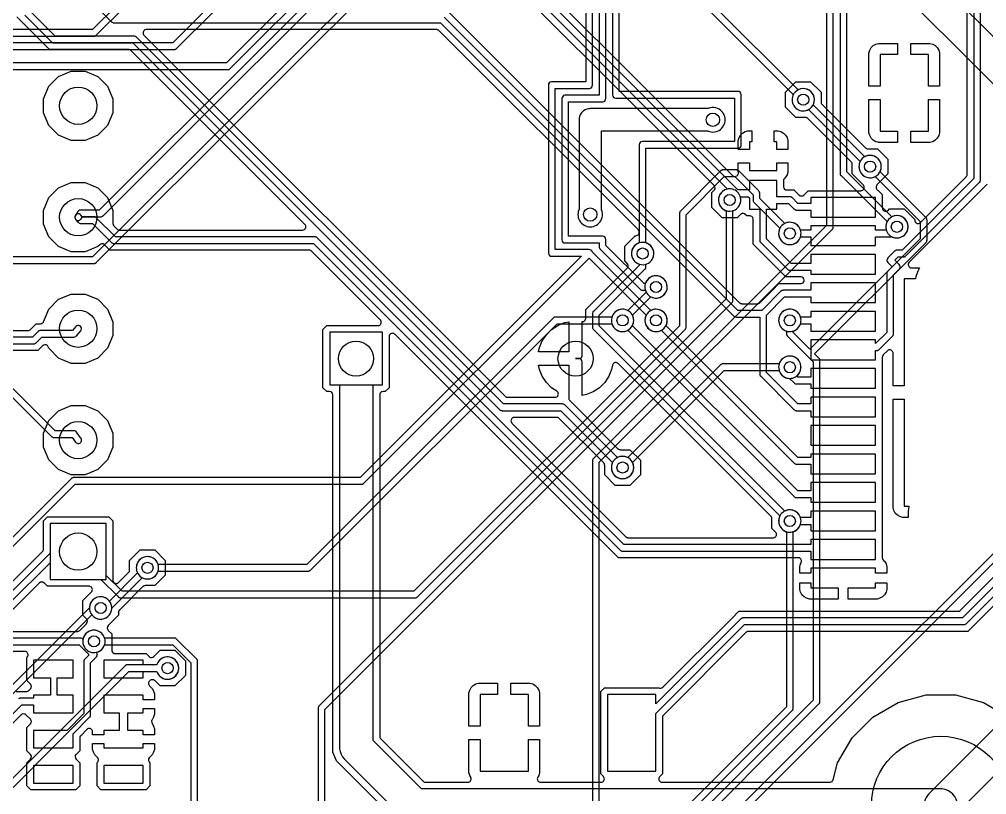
# Model space of a CAD drawing. Header units: inches. Extents: x 0 to 2.56, y 0 to 2.2.
# Drawn here: x 0.953 to 1.82, y 0.354 to 1.05 of the extents above; entities that cross this region are included whole.
import ezdxf

# ---------------------------------------------------------------- set-up
doc = ezdxf.new("R2010")
doc.units = ezdxf.units.IN

msp = doc.modelspace()

# ---------------------------------------------------------------- linework, layer by layer
at = {"layer": '16_copper_24V'}
for points in [[(1.71009, 1.1087), (1.9887, 0.83009), (1.9887, 0.83009), (1.99009, 0.8287), (1.99083, 0.82813), (1.99084, 0.82813), (1.99084, 0.82812), (1.99165, 0.8275, 0.1651), (2.00098, 0.825), (2.00293, 0.82526, 0.621841), (2.00991, 0.8513), (2.00991, 0.8513), (1.74121, 1.12)], [(1.98044, 0.56687), (1.76876, 0.35519), (1.7675, 0.35375, 0.605465), (1.77861, 0.32961), (1.78053, 0.32963, 0.161508), (1.78924, 0.33329), (1.78998, 0.33398), (2.00605, 0.55005)]]:
    msp.add_lwpolyline(points, format="xyb", dxfattribs=at)
msp.add_lwpolyline([(1.27862, 0.76937), (1.23138, 0.76937), (1.23138, 0.72213), (1.27862, 0.72213)], close=True, dxfattribs=at)
at = {"layer": '16_copper_3V3'}
msp.add_lwpolyline([(0.88412, 0.29788), (1.05124, 0.465), (1.07646, 0.465), (1.07673, 0.46416, 1), (1.09527, 0.47184), (1.09455, 0.47324, 0.6128), (1.07673, 0.47184), (1.07646, 0.471), (1.05, 0.471), (1.04967, 0.47095), (1.04933, 0.47093, 0.087654), (1.04837, 0.47052), (1.04815, 0.47033), (1.04788, 0.47012), (0.88076, 0.303)], format="xyb", dxfattribs=at)
at = {"layer": '16_copper_5V'}
msp.add_lwpolyline([(1.15835, 1.09659), (1.09076, 1.029), (0.696, 1.029)], dxfattribs=at)
msp.add_lwpolyline([(0.69724, 1.023), (1.092, 1.023), (1.09233, 1.02305), (1.09267, 1.02307, 0.087654), (1.09363, 1.02348), (1.09385, 1.02367), (1.09412, 1.02388), (1.15859, 1.08835)], format="xyb", dxfattribs=at)
at = {"layer": '16_copper_GND'}
msp.add_lwpolyline([(1.46423, 0.96994), (1.46345, 0.96988, 0.325016), (1.45513, 0.96158), (1.455, 0.96002, 0.00044), (1.455, 0.96), (1.455, 0.8796), (1.45481, 0.87922, 1), (1.47519, 0.87078), (1.47573, 0.87242, 0.158384), (1.47519, 0.87922), (1.475, 0.8796), (1.475, 0.95), (1.5704, 0.95), (1.57078, 0.94981, 1), (1.57922, 0.97019), (1.57758, 0.97073, 0.158384), (1.57078, 0.97019), (1.5704, 0.97), (1.465, 0.97)], format="xyb", close=True, dxfattribs=at)
at = {"layer": '16_copper_JDECAY'}
for points in [[(1.49788, 1.13188), (1.64713, 0.98262), (1.64673, 0.98184, 0.560029), (1.65679, 0.968), (1.65834, 0.96825, 1), (1.65366, 0.98775), (1.65216, 0.98727), (1.65138, 0.98687), (1.503, 1.13524)], [(1.539, 0.30476), (1.67012, 0.43588), (1.67032, 0.43615), (1.67054, 0.4364, 0.087651), (1.67093, 0.43737), (1.67095, 0.43766), (1.671, 0.438), (1.671, 0.744), (1.67095, 0.74433), (1.67093, 0.74467, 0.087654), (1.67052, 0.74563), (1.67033, 0.74585), (1.67012, 0.74612), (1.66624, 0.75), (1.76612, 0.84988), (1.76632, 0.85015), (1.76654, 0.8504, 0.087651), (1.76693, 0.85137), (1.76695, 0.85166), (1.767, 0.852), (1.767, 0.87), (1.76695, 0.87033), (1.76693, 0.87067, 0.087654), (1.76652, 0.87163), (1.76633, 0.87185), (1.76612, 0.87212), (1.72487, 0.91338), (1.72527, 0.91416, 1), (1.70673, 0.92184), (1.70625, 0.92034, 0.612801), (1.71984, 0.90873), (1.72062, 0.90913), (1.761, 0.86876), (1.761, 0.85324), (1.662, 0.75424), (1.647, 0.76924), (1.647, 0.77046), (1.64784, 0.77073), (1.64924, 0.77145, 1), (1.63876, 0.78855), (1.63749, 0.78763, 0.560027), (1.64016, 0.77073), (1.641, 0.77046), (1.641, 0.768, 0.14431), (1.64148, 0.76637), (1.64167, 0.76615), (1.64188, 0.76588), (1.665, 0.74276), (1.665, 0.43924), (1.53388, 0.30812)]]:
    msp.add_lwpolyline(points, format="xyb", dxfattribs=at)
at = {"layer": '16_copper_JM0'}
for points in [[(1.461, 1.30446), (1.461, 0.994), (1.4305, 0.994), (1.43028, 0.99397, 0.392588), (1.4275, 0.991), (1.4275, 0.8405), (1.42753, 0.84028, 0.392588), (1.4305, 0.8375), (1.45726, 0.8375), (1.25876, 0.639), (1.002, 0.639), (1.00167, 0.63895), (1.00133, 0.63893, 0.087654), (1.00037, 0.63852), (1.00015, 0.63833), (0.99988, 0.63812), (0.75988, 0.39812)], [(0.765, 0.39476), (1.00324, 0.633), (1.26, 0.633), (1.26033, 0.63305), (1.26067, 0.63307, 0.087654), (1.26163, 0.63348), (1.26185, 0.63367), (1.26212, 0.63388), (1.464, 0.83576), (1.51513, 0.78462), (1.51473, 0.78384, 1), (1.53327, 0.77616), (1.53375, 0.77766, 0.612801), (1.52016, 0.78927), (1.51938, 0.78887), (1.46686, 0.84138), (1.46678, 0.84155, 0.27202), (1.464, 0.8435), (1.4335, 0.8435), (1.4335, 0.988), (1.464, 0.988), (1.46422, 0.98803, 0.392588), (1.467, 0.991), (1.467, 1.30964)]]:
    msp.add_lwpolyline(points, format="xyb", dxfattribs=at)
at = {"layer": '16_copper_JM1'}
for points in [[(1.473, 1.29), (1.473, 0.982), (1.4425, 0.982), (1.44228, 0.98197, 0.392588), (1.4395, 0.979), (1.4395, 0.8525), (1.43953, 0.85228, 0.392588), (1.4425, 0.8495), (1.473, 0.8495), (1.473, 0.846), (1.47305, 0.84567), (1.47307, 0.84533, 0.087654), (1.47348, 0.84437), (1.47367, 0.84415), (1.47388, 0.84388), (1.50988, 0.80788), (1.51015, 0.80768), (1.5104, 0.80746, 0.087651), (1.51137, 0.80707), (1.51166, 0.80705), (1.512, 0.807), (1.51446, 0.807), (1.51473, 0.80616), (1.51545, 0.80476, 0.28203), (1.52479, 0.8), (1.52634, 0.80025, 1), (1.52166, 0.81975), (1.52016, 0.81927, 0.19891), (1.51473, 0.81384), (1.51446, 0.813), (1.51324, 0.813), (1.479, 0.84724), (1.479, 0.8525), (1.47897, 0.85272, 0.392588), (1.476, 0.8555), (1.4455, 0.8555), (1.4455, 0.976), (1.476, 0.976), (1.47622, 0.97603, 0.392588), (1.479, 0.979), (1.479, 1.28876)], [(0.825, 0.32276), (1.0181, 0.51586), (1.01837, 0.51549, 1), (1.03363, 0.52851), (1.03251, 0.52963, 0.612799), (1.016, 0.52279), (1.016, 0.52224), (0.81988, 0.32612)]]:
    msp.add_lwpolyline(points, format="xyb", dxfattribs=at)
msp.add_lwpolyline([(1.07034, 0.54825, 0.240078), (1.07727, 0.55416), (1.07754, 0.555), (1.212, 0.555), (1.21233, 0.55505), (1.21267, 0.55507, 0.087654), (1.21363, 0.55548), (1.21385, 0.55567), (1.21412, 0.55588), (1.43524, 0.777), (1.48446, 0.777), (1.48473, 0.77616, 1), (1.50327, 0.78384), (1.50255, 0.78524, 0.6128), (1.48473, 0.78384), (1.48446, 0.783), (1.434, 0.783), (1.43367, 0.78295), (1.43333, 0.78293, 0.087654), (1.43237, 0.78252), (1.43215, 0.78233), (1.43188, 0.78212), (1.21076, 0.561), (1.07754, 0.561), (1.07727, 0.56184, 1), (1.05873, 0.55416), (1.05945, 0.55276, 0.28203), (1.06879, 0.548)], format="xyb", close=True, dxfattribs=at)
at = {"layer": '16_copper_JM2'}
for points in [[(1.485, 1.212), (1.485, 0.9825), (1.48503, 0.98228, 0.392588), (1.488, 0.9795), (1.5945, 0.9795), (1.5945, 0.9405), (1.512, 0.9405), (1.51178, 0.94047, 0.392588), (1.509, 0.9375), (1.509, 0.84954), (1.50816, 0.84927, 0.85408), (1.51279, 0.83), (1.51434, 0.83025, 0.726542), (1.51584, 0.84927), (1.515, 0.84954), (1.515, 0.9345), (1.5975, 0.9345), (1.59772, 0.93453, 0.392588), (1.6005, 0.9375), (1.6005, 0.9825), (1.60047, 0.98272, 0.392588), (1.5975, 0.9855), (1.491, 0.9855), (1.491, 1.21076)], [(1.497, 0.28076), (1.64612, 0.42988), (1.64632, 0.43015), (1.64654, 0.4304, 0.087651), (1.64693, 0.43137), (1.64695, 0.43166), (1.647, 0.432), (1.647, 0.59046), (1.64784, 0.59073, 1), (1.64016, 0.60927), (1.63876, 0.60855, 0.6128), (1.64016, 0.59073), (1.641, 0.59046), (1.641, 0.43324), (1.49188, 0.28412)], [(1.113, 0.25324), (1.113, 0.474), (1.11295, 0.47433), (1.11293, 0.47467, 0.087654), (1.11252, 0.47563), (1.11233, 0.47585), (1.11212, 0.47612), (1.09412, 0.49412), (1.09385, 0.49432), (1.0936, 0.49454, 0.087651), (1.09263, 0.49493), (1.09234, 0.49495), (1.092, 0.495), (1.02954, 0.495), (1.02927, 0.49584, 1), (1.01073, 0.48816), (1.01145, 0.48676, 0.6128), (1.02927, 0.48816), (1.02954, 0.489), (1.09076, 0.489), (1.107, 0.47276), (1.107, 0.252)]]:
    msp.add_lwpolyline(points, format="xyb", dxfattribs=at)
at = {"layer": '16_copper_L3V3'}
msp.add_lwpolyline([(1.227, 0.17754), (1.227, 0.43076), (1.59212, 0.79588), (1.59232, 0.79615), (1.59254, 0.7964, 0.087651), (1.59293, 0.79737), (1.59295, 0.79766), (1.593, 0.798), (1.593, 0.87846), (1.59384, 0.87873, 1), (1.58616, 0.89727), (1.58476, 0.89655, 0.6128), (1.58616, 0.87873), (1.587, 0.87846), (1.587, 0.79924), (1.22188, 0.43412), (1.22168, 0.43385), (1.22146, 0.4336, 0.087651), (1.22107, 0.43263), (1.22105, 0.43234), (1.221, 0.432), (1.221, 0.17754)], format="xyb", dxfattribs=at)
at = {"layer": '16_copper_PC0'}
msp.add_lwpolyline([(0.726, 1.035), (1.02, 1.035), (1.02033, 1.03505), (1.02067, 1.03507, 0.087654), (1.02163, 1.03548), (1.02185, 1.03567), (1.02212, 1.03588), (1.04612, 1.05988)], format="xyb", dxfattribs=at)
msp.add_lwpolyline([(1.041, 1.06324), (1.01876, 1.041), (0.72724, 1.041)], dxfattribs=at)
at = {"layer": '16_copper_PC1'}
msp.add_lwpolyline([(1.311, 1.18324), (1.13876, 1.011), (0.726, 1.011)], dxfattribs=at)
msp.add_lwpolyline([(0.72724, 1.005), (1.14, 1.005), (1.14033, 1.00505), (1.14067, 1.00507, 0.087654), (1.14163, 1.00548), (1.14185, 1.00567), (1.14212, 1.00588), (1.31612, 1.17988)], format="xyb", dxfattribs=at)
at = {"layer": '16_copper_PC2'}
msp.add_lwpolyline([(0.864, 0.831), (1.02, 0.831), (1.02033, 0.83105), (1.02067, 0.83107, 0.087654), (1.02163, 0.83148), (1.02185, 0.83167), (1.02212, 0.83188), (1.30324, 1.113), (1.43046, 1.113), (1.43073, 1.11216, 1), (1.44927, 1.11984), (1.44855, 1.12124, 0.6128), (1.43073, 1.11984), (1.43046, 1.119), (1.302, 1.119), (1.30167, 1.11895), (1.30133, 1.11893, 0.087654), (1.30037, 1.11852), (1.30015, 1.11833), (1.29988, 1.11812), (1.01876, 0.837), (0.86524, 0.837)], format="xyb", dxfattribs=at)
at = {"layer": '16_copper_PD0_RX'}
msp.add_lwpolyline([(0.72988, 0.92788), (0.98188, 0.67588), (0.98215, 0.67568), (0.9824, 0.67546, 0.087651), (0.98337, 0.67507), (0.98366, 0.67505), (0.984, 0.675), (1.00046, 0.675), (1.00347, 0.67081), (1.00406, 0.6702, 0.144307), (1.00564, 0.66957), (1.0065, 0.66962, 0.544692), (1.00834, 0.67431), (1.00444, 0.67975), (1.00433, 0.67986), (1.00425, 0.67998, 0.14431), (1.00282, 0.68089), (1.00252, 0.68093), (1.00226, 0.68099, 0.021993), (1.002, 0.681), (0.98524, 0.681), (0.735, 0.93124)], format="xyb", dxfattribs=at)
at = {"layer": '16_copper_PD2'}
msp.add_lwpolyline([(1.29988, 1.15412), (1.02476, 0.879), (1.008, 0.879), (1.00774, 0.87896), (1.00748, 0.87895, 0.215358), (1.00544, 0.87756), (1.00334, 0.87412), (1.00301, 0.87334, 0.458571), (1.00557, 0.86958), (1.00643, 0.86961, 0.215358), (1.00847, 0.871), (1.00968, 0.873), (1.026, 0.873), (1.02633, 0.87305), (1.02667, 0.87307, 0.087654), (1.02763, 0.87348), (1.02785, 0.87367), (1.02812, 0.87388), (1.30324, 1.149)], format="xyb", dxfattribs=at)
at = {"layer": '16_copper_PD7'}
msp.add_lwpolyline([(1.49634, 0.63825, 0.461008), (1.50327, 0.65184), (1.50287, 0.65262), (1.58524, 0.735), (1.63446, 0.735), (1.63473, 0.73416, 1), (1.65327, 0.74184), (1.65255, 0.74324, 0.6128), (1.63473, 0.74184), (1.63446, 0.741), (1.584, 0.741), (1.58367, 0.74095), (1.58333, 0.74093, 0.087654), (1.58237, 0.74052), (1.58215, 0.74033), (1.58188, 0.74012), (1.49862, 0.65687), (1.49784, 0.65727, 1), (1.49016, 0.63873), (1.49166, 0.63825, 0.078701), (1.49479, 0.638)], format="xyb", close=True, dxfattribs=at)
at = {"layer": '16_copper_R3V3'}
msp.add_lwpolyline([(1.677, 1.55876), (1.677, 0.86524), (1.46788, 0.65612), (1.46768, 0.65585), (1.46746, 0.6556, 0.087651), (1.46707, 0.65463), (1.46705, 0.65434), (1.467, 0.654), (1.467, 0.17754), (1.46616, 0.17727, 1), (1.47384, 0.15873), (1.47524, 0.15945, 0.6128), (1.47384, 0.17727), (1.473, 0.17754), (1.473, 0.65276), (1.68212, 0.86188), (1.68232, 0.86215), (1.68254, 0.8624, 0.087651), (1.68293, 0.86337), (1.68295, 0.86366), (1.683, 0.864), (1.683, 1.56)], format="xyb", dxfattribs=at)
at = {"layer": '16_copper_RESET'}
msp.add_lwpolyline([(1.689, 1.128), (1.689, 0.912), (1.68905, 0.91167), (1.68907, 0.91133, 0.087654), (1.68948, 0.91037), (1.68967, 0.91015), (1.68988, 0.90988), (1.73113, 0.86862), (1.73073, 0.86784, 0.560029), (1.74079, 0.854), (1.74234, 0.85425, 1), (1.73766, 0.87375), (1.73616, 0.87327), (1.73538, 0.87287), (1.695, 0.91324), (1.695, 1.12676)], format="xyb", dxfattribs=at)
msp.add_lwpolyline([(1.30833, 0.53105), (1.30867, 0.53107, 0.087654), (1.30963, 0.53148), (1.30985, 0.53167), (1.31012, 0.53188), (1.55012, 0.77188), (1.55032, 0.77215), (1.55054, 0.7724, 0.087651), (1.55093, 0.77337), (1.55095, 0.77366), (1.551, 0.774), (1.551, 0.87476), (1.58524, 0.909), (1.59476, 0.909), (1.611, 0.89276), (1.611, 0.888), (1.61105, 0.88767), (1.61107, 0.88733, 0.087654), (1.61148, 0.88637), (1.61167, 0.88615), (1.61188, 0.88588), (1.63513, 0.86262), (1.63473, 0.86184, 1), (1.65327, 0.85416), (1.65375, 0.85566, 0.612801), (1.64016, 0.86727), (1.63938, 0.86687), (1.617, 0.88924), (1.617, 0.894), (1.61695, 0.89433), (1.61693, 0.89467, 0.087654), (1.61652, 0.89563), (1.61633, 0.89585), (1.61612, 0.89612), (1.59812, 0.91412), (1.59785, 0.91432), (1.5976, 0.91454, 0.087651), (1.59663, 0.91493), (1.59634, 0.91495), (1.596, 0.915), (1.584, 0.915), (1.58367, 0.91495), (1.58333, 0.91493, 0.087654), (1.58237, 0.91452), (1.58215, 0.91433), (1.58188, 0.91412), (1.54588, 0.87812), (1.54568, 0.87785), (1.54546, 0.8776, 0.087651), (1.54507, 0.87663), (1.54505, 0.87634), (1.545, 0.876), (1.545, 0.77524), (1.30676, 0.537), (1.04524, 0.537), (1.031, 0.55124), (1.031, 0.59766), (0.98081, 0.59766), (0.98081, 0.54746), (1.02629, 0.54746), (1.04188, 0.53188), (1.04215, 0.53168), (1.0424, 0.53146, 0.087651), (1.04337, 0.53107), (1.04366, 0.53105), (1.044, 0.531), (1.308, 0.531)], format="xyb", close=True, dxfattribs=at)
at = {"layer": '16_copper_RVREF'}
msp.add_lwpolyline([(1.96588, 0.71012), (1.56462, 0.30887), (1.56384, 0.30927, 1), (1.55616, 0.29073), (1.55766, 0.29025, 0.078701), (1.56079, 0.29), (1.56234, 0.29025, 0.461008), (1.56927, 0.30384), (1.56887, 0.30462), (1.96924, 0.705)], format="xyb", dxfattribs=at)
at = {"layer": '1_copper'}
for points in [[(1.72094, 0.68567), (1.66287, 0.68567), (1.66287, 0.66795), (1.72094, 0.66795)], [(1.00122, 0.38063), (0.96579, 0.38063), (0.96579, 0.36488), (1.00122, 0.36488)], [(1.06421, 0.38063), (1.02878, 0.38063), (1.02878, 0.36488), (1.06421, 0.36488)]]:
    msp.add_lwpolyline(points, close=True, dxfattribs=at)
at = {"layer": '1_copper_24V'}
msp.add_lwpolyline([(1.78129, 0.32971, 0.906837), (1.78038, 0.35955), (1.77937, 0.35959), (1.31374, 0.35959), (1.27026, 0.40307), (1.27026, 0.72213), (1.27862, 0.72213), (1.27862, 0.76937), (1.23138, 0.76937), (1.23138, 0.72213), (1.24026, 0.72213), (1.24026, 0.39685), (1.2403, 0.39627), (1.24031, 0.39569, 0.172129), (1.24439, 0.38653), (1.24448, 0.38643), (1.24454, 0.38637), (1.24465, 0.38625), (1.29692, 0.33398)], format="xyb", dxfattribs=at)
at = {"layer": '1_copper_3V3'}
msp.add_lwpolyline([(1.08834, 0.45825, 1), (1.08366, 0.47775), (1.08216, 0.47727, 0.19891), (1.07673, 0.47184), (1.07646, 0.471), (1.06421, 0.471), (1.06421, 0.47512), (1.02878, 0.47512), (1.02878, 0.45937), (1.06421, 0.45937), (1.06421, 0.465), (1.07646, 0.465), (1.07673, 0.46416, 0.324919), (1.08679, 0.458)], format="xyb", close=True, dxfattribs=at)
at = {"layer": '1_copper_GND'}
for points in [[(1.34788, 1.15485), (1.59291, 0.90982), (1.59297, 0.90977), (1.59302, 0.90972), (1.59328, 0.90954), (1.59337, 0.90946), (1.59341, 0.90944), (1.59359, 0.90931, 0.430022), (1.59803, 0.9119), (1.59798, 0.91228), (1.59798, 0.91245), (1.59796, 0.9125), (1.59796, 0.91261, 0.008747), (1.59793, 0.91272), (1.5978, 0.91321), (1.5978, 0.92132), (1.6078, 0.92132), (1.6078, 0.91453), (1.6322, 0.91453), (1.6322, 0.92132), (1.6422, 0.92132), (1.6422, 0.91321), (1.64152, 0.91067), (1.64021, 0.90839), (1.63908, 0.90726, 0.144304), (1.63827, 0.90577), (1.63825, 0.90548), (1.6382, 0.90514), (1.6382, 0.9), (1.63824, 0.89978, 0.392588), (1.6412, 0.897), (1.64773, 0.897), (1.65224, 0.89249), (1.65242, 0.89235, 0.39257), (1.65648, 0.89249), (1.66039, 0.89639), (1.70774, 0.89639), (1.70785, 0.89641), (1.70796, 0.8964, 0.54841), (1.71035, 0.90086), (1.71015, 0.90113), (1.70999, 0.90138, 0.015772), (1.70986, 0.90151), (1.7, 0.91137), (1.7, 0.92003), (1.69995, 0.92036), (1.69993, 0.92069, 0.087654), (1.69952, 0.92166), (1.69933, 0.92188), (1.69912, 0.92215), (1.66015, 0.96112), (1.65988, 0.96132), (1.65963, 0.96154, 0.087651), (1.65866, 0.96193), (1.65837, 0.96195), (1.65803, 0.962), (1.64937, 0.962), (1.64, 0.97137), (1.64, 0.98463), (1.64937, 0.994), (1.66263, 0.994), (1.672, 0.98463), (1.672, 0.97597), (1.67205, 0.97564), (1.67207, 0.97531, 0.087654), (1.67248, 0.97434), (1.67267, 0.97412), (1.67288, 0.97385), (1.71185, 0.93488), (1.71212, 0.93468), (1.71237, 0.93446, 0.087651), (1.71334, 0.93407), (1.71363, 0.93405), (1.71397, 0.934), (1.72199, 0.934), (1.72203, 0.93401), (1.72207, 0.934), (1.72245, 0.93407), (1.72255, 0.93408), (1.732, 0.92463), (1.732, 0.91137), (1.72214, 0.90151), (1.72208, 0.90143), (1.72199, 0.90135, 0.461528), (1.72324, 0.89658), (1.72325, 0.89657), (1.72694, 0.89288), (1.72694, 0.88081), (1.72696, 0.8807), (1.72695, 0.88059, 0.548403), (1.73141, 0.8782), (1.73168, 0.8784), (1.73193, 0.87856, 0.01578), (1.73207, 0.87869), (1.73337, 0.88), (1.74663, 0.88), (1.756, 0.87063), (1.756, 0.86997, 0.027981), (1.75603, 0.86964), (1.75603, 0.86955), (1.75608, 0.86938), (1.75612, 0.86912, 0.01863), (1.75619, 0.86891), (1.75627, 0.86878), (1.75628, 0.86873), (1.75635, 0.86863), (1.75648, 0.86834, 0.018631), (1.75661, 0.86816), (1.75674, 0.86803), (1.75675, 0.86802), (1.75678, 0.86799), (1.75683, 0.86794), (1.75704, 0.8677, 0.237958), (1.75966, 0.86704), (1.75986, 0.86712), (1.75988, 0.86712), (1.75994, 0.86715), (1.75996, 0.86716), (1.76027, 0.86725, 0.018627), (1.76046, 0.86735), (1.7606, 0.86745), (1.76066, 0.86748), (1.76078, 0.86759), (1.76098, 0.86772, 0.015772), (1.76112, 0.86785), (1.80212, 0.90885), (1.80232, 0.90912), (1.80254, 0.90937, 0.087651), (1.80293, 0.91034), (1.80295, 0.91063), (1.803, 0.91097), (1.803, 1.05913)], [(1.33573, 1.059), (1.59885, 0.79588), (1.59912, 0.79568), (1.59937, 0.79546, 0.087651), (1.60034, 0.79507), (1.60063, 0.79505), (1.60097, 0.795), (1.61503, 0.795), (1.61536, 0.79505), (1.61569, 0.79507, 0.087654), (1.61666, 0.79548), (1.61688, 0.79567), (1.61715, 0.79588), (1.62812, 0.80685), (1.63427, 0.813), (1.65387, 0.813), (1.6541, 0.81303, 0.334869), (1.65679, 0.8154), (1.65685, 0.81559), (1.65685, 0.81559, 0.034406), (1.65687, 0.816), (1.65687, 0.816, 0.414214), (1.65387, 0.819), (1.64027, 0.819), (1.611, 0.84827), (1.611, 0.87088), (1.61097, 0.8711, 0.392588), (1.608, 0.87388), (1.60531, 0.87388), (1.60403, 0.87516), (1.60385, 0.8753), (1.60369, 0.87545), (1.60357, 0.87552), (1.60355, 0.87554), (1.60349, 0.87556), (1.60334, 0.87567, 0.257732), (1.60044, 0.87566), (1.60029, 0.87554), (1.60024, 0.87552), (1.60021, 0.8755), (1.6001, 0.87543, 0.034428), (1.59979, 0.87516), (1.59663, 0.872), (1.58337, 0.872), (1.574, 0.88137), (1.574, 0.89463), (1.5762, 0.89683), (1.57634, 0.89701, 0.39257), (1.5762, 0.90107), (1.33307, 1.1442)], [(1.29563, 0.32678), (1.23746, 0.38496), (1.23426, 0.39268), (1.23426, 0.71313), (1.23423, 0.71335, 0.392588), (1.23126, 0.71613), (1.22889, 0.71613), (1.22538, 0.71964), (1.22538, 0.77186), (1.22889, 0.77537), (1.27466, 0.77537), (1.27477, 0.77539), (1.27488, 0.77538, 0.54841), (1.27728, 0.77984), (1.27707, 0.78011), (1.27691, 0.78035, 0.015772), (1.27678, 0.78049), (1.21515, 0.84212), (1.21488, 0.84232), (1.21463, 0.84254, 0.087651), (1.21366, 0.84293), (1.21337, 0.84295), (1.21303, 0.843), (1.03427, 0.843), (1.02942, 0.84785), (1.02924, 0.84799, 0.392595), (1.02518, 0.84785), (1.02352, 0.8462), (1.01209, 0.84146), (0.99972, 0.84146), (0.98829, 0.8462), (0.97954, 0.85495), (0.97481, 0.86638), (0.97481, 0.87875), (0.97954, 0.89018), (0.98829, 0.89893), (0.99972, 0.90366), (1.01209, 0.90366), (1.02352, 0.89893), (1.03227, 0.89018), (1.037, 0.87875), (1.037, 0.86697), (1.03704, 0.86674), (1.03704, 0.86655), (1.03707, 0.86646), (1.03708, 0.8663, 0.01577), (1.03713, 0.86612), (1.03725, 0.86585), (1.03728, 0.86573), (1.03731, 0.86569), (1.03739, 0.8655, 0.015774), (1.03748, 0.86534), (1.03768, 0.86512), (1.03788, 0.86485), (1.04085, 0.86188), (1.04112, 0.86168), (1.04137, 0.86146, 0.087651), (1.04234, 0.86107), (1.04263, 0.86105), (1.04297, 0.861), (1.20703, 0.861), (1.20714, 0.86102), (1.20725, 0.86101, 0.54841), (1.20965, 0.86546), (1.20944, 0.86574), (1.20928, 0.86598, 0.015772), (1.20915, 0.86612), (1.05315, 1.02212), (1.05288, 1.02232), (1.05263, 1.02254, 0.087651), (1.05166, 1.02293), (1.05137, 1.02295), (1.05103, 1.023), (0.98027, 1.023), (0.951, 1.05227)], [(1.821, 0.90227), (1.81485, 0.89612), (1.75101, 0.83229), (1.75095, 0.8322), (1.75086, 0.83212, 0.54841), (1.75232, 0.82728), (1.75266, 0.82723), (1.75295, 0.82717, 0.01577), (1.75314, 0.82717), (1.76019, 0.82717), (1.75879, 0.82409, 0.035092), (1.75657, 0.81744), (1.75651, 0.81717), (1.74656, 0.81717), (1.74656, 0.7212), (1.73656, 0.7212), (1.73656, 0.75058), (1.73654, 0.7507), (1.73655, 0.75081, 0.548396), (1.73209, 0.7532), (1.73182, 0.753), (1.73157, 0.75284, 0.015772), (1.73143, 0.75271), (1.72782, 0.7491), (1.72776, 0.74902), (1.7277, 0.74896), (1.72759, 0.74879), (1.72741, 0.74857, 0.015784), (1.72731, 0.74841), (1.72726, 0.74827), (1.72724, 0.74823), (1.7272, 0.74812), (1.72719, 0.74809), (1.72706, 0.74779, 0.015779), (1.72701, 0.74761), (1.72699, 0.74731), (1.72694, 0.74697), (1.72694, 0.74187), (1.72692, 0.74182, 0.167196), (1.72693, 0.73973), (1.72694, 0.7397), (1.72694, 0.71628), (1.72692, 0.71622, 0.167196), (1.72693, 0.71414), (1.72694, 0.71411), (1.72694, 0.69069), (1.72692, 0.69063, 0.167196), (1.72693, 0.68855), (1.72694, 0.68852), (1.72694, 0.66509), (1.72692, 0.66504, 0.167196), (1.72693, 0.66296), (1.72694, 0.66293), (1.72694, 0.6395), (1.72692, 0.63945, 0.167196), (1.72693, 0.63737), (1.72694, 0.63734), (1.72694, 0.61391), (1.72692, 0.61386, 0.167196), (1.72693, 0.61178), (1.72694, 0.61175), (1.72694, 0.58832), (1.72692, 0.58827, 0.167196), (1.72693, 0.58618), (1.72694, 0.58616), (1.72694, 0.5671), (1.72699, 0.56677), (1.72702, 0.56644, 0.071781), (1.72733, 0.56564), (1.72739, 0.56556), (1.72742, 0.56547, 0.032763), (1.72779, 0.56502), (1.7278, 0.56502), (1.7278, 0.56502), (1.72782, 0.56498), (1.72895, 0.56386), (1.73026, 0.56158), (1.73094, 0.55903), (1.73094, 0.55329), (1.72094, 0.55329), (1.72094, 0.55772), (1.66287, 0.55772), (1.66287, 0.55329), (1.65287, 0.55329), (1.65287, 0.55903), (1.65356, 0.56158), (1.65409, 0.5625, 0.071775), (1.65441, 0.5633), (1.65442, 0.56344), (1.65446, 0.56357), (1.65446, 0.56359, 0.374465), (1.65231, 0.56689), (1.65201, 0.56693), (1.65175, 0.56699, 0.021993), (1.65149, 0.567), (1.49027, 0.567), (1.28974, 0.76753), (1.28965, 0.7676), (1.28958, 0.76768, 0.54841), (1.28473, 0.76622), (1.28469, 0.76588), (1.28463, 0.7656, 0.01577), (1.28462, 0.76541), (1.28462, 0.71964), (1.28111, 0.71613), (1.27926, 0.71613, 0.414214), (1.27626, 0.71313), (1.27626, 0.40679), (1.27631, 0.40646), (1.27633, 0.40613, 0.087654), (1.27674, 0.40517), (1.27693, 0.40495), (1.27714, 0.40467), (1.31535, 0.36647), (1.31561, 0.36627), (1.31587, 0.36605, 0.087651), (1.31684, 0.36565), (1.31713, 0.36563), (1.31747, 0.36559), (1.35527, 0.36559), (1.35542, 0.36561), (1.35557, 0.3656, 0.45857), (1.35818, 0.36932), (1.35807, 0.3696), (1.35799, 0.36985), (1.35792, 0.36996), (1.35787, 0.37009), (1.35694, 0.37169), (1.35626, 0.37423), (1.35626, 0.404), (1.36626, 0.404), (1.36626, 0.37555), (1.40957, 0.37555), (1.40957, 0.404), (1.41957, 0.404), (1.41957, 0.37423), (1.41889, 0.37169), (1.41796, 0.37009, 0.488988), (1.41974, 0.3657), (1.42004, 0.36566), (1.42029, 0.3656, 0.021983), (1.42056, 0.36559), (1.47467, 0.36559), (1.47478, 0.3656), (1.47489, 0.36559, 0.548396), (1.47729, 0.37005), (1.47708, 0.37033), (1.47692, 0.37057, 0.015772), (1.47679, 0.37071), (1.47443, 0.37307), (1.47443, 0.44693), (1.47795, 0.45045), (1.52631, 0.45045), (1.52642, 0.45039, 0.351747), (1.53014, 0.45078), (1.59221, 0.51285), (1.59836, 0.519), (1.79503, 0.519), (1.79536, 0.51905), (1.79569, 0.51907, 0.087654), (1.79666, 0.51948), (1.79688, 0.51967), (1.79715, 0.51988), (1.87533, 0.59806)], [(0.76697, 0.771), (0.96103, 0.771), (0.96136, 0.77105), (0.96169, 0.77107, 0.087654), (0.96266, 0.77148), (0.96288, 0.77167), (0.96315, 0.77188), (0.96827, 0.777), (0.97208, 0.777), (0.97214, 0.77701), (0.97221, 0.777, 0.218357), (0.97443, 0.77814), (0.97465, 0.7785), (0.97481, 0.77877, 0.00789), (0.97485, 0.77885), (0.97954, 0.79018), (0.98829, 0.79893), (0.99972, 0.80366), (1.01209, 0.80366), (1.02352, 0.79893), (1.03227, 0.79018), (1.037, 0.77875), (1.037, 0.76638), (1.03227, 0.75495), (1.02352, 0.7462), (1.01209, 0.74146), (0.99972, 0.74146), (0.98829, 0.7462), (0.97954, 0.75495), (0.97896, 0.75636, 0.458573), (0.97464, 0.75778), (0.9744, 0.75759), (0.97406, 0.75733), (0.96973, 0.753), (0.75827, 0.753)], [(0.93915, 0.53788), (0.97393, 0.57266), (0.97413, 0.57292), (0.97435, 0.57318, 0.087651), (0.97474, 0.57415), (0.97476, 0.57444), (0.97481, 0.57478), (0.97481, 0.60015), (0.97832, 0.60366), (1.03349, 0.60366), (1.037, 0.60015), (1.037, 0.54697), (1.03702, 0.54686), (1.03701, 0.54675, 0.548396), (1.04147, 0.54436), (1.04174, 0.54456), (1.04199, 0.54472, 0.015772), (1.04213, 0.54485), (1.05112, 0.55385), (1.05132, 0.55412), (1.05154, 0.55437, 0.087654), (1.05193, 0.55534), (1.05195, 0.55563), (1.052, 0.55597), (1.052, 0.56463), (1.06137, 0.574), (1.07463, 0.574), (1.084, 0.56463), (1.084, 0.55137), (1.07463, 0.542), (1.06597, 0.542), (1.06564, 0.54195), (1.06531, 0.54193, 0.087654), (1.06434, 0.54152), (1.06412, 0.54133), (1.06385, 0.54112), (1.04288, 0.52015), (1.04268, 0.51988), (1.04246, 0.51963, 0.087651), (1.04207, 0.51866), (1.04205, 0.51837), (1.042, 0.51803), (1.042, 0.51537), (1.03275, 0.50612), (1.03268, 0.50603, 0.403288), (1.03275, 0.50188), (1.036, 0.49863), (1.036, 0.48413), (1.03601, 0.48408), (1.036, 0.48391, 0.019913), (1.03602, 0.48367), (1.03611, 0.48339), (1.03612, 0.48328), (1.03614, 0.48325), (1.03618, 0.48307, 0.019921), (1.03627, 0.48285), (1.03644, 0.48259), (1.03644, 0.48259), (1.03648, 0.4825), (1.0365, 0.48248), (1.03659, 0.48232, 0.019913), (1.03674, 0.48213), (1.03697, 0.48193), (1.03699, 0.48192), (1.03704, 0.48186), (1.03706, 0.48184), (1.03719, 0.48171, 0.019909), (1.03739, 0.48158), (1.03767, 0.48145), (1.03769, 0.48144), (1.03777, 0.4814), (1.03779, 0.48139), (1.03795, 0.4813, 0.019912), (1.03817, 0.48123), (1.03849, 0.48119), (1.03859, 0.48116), (1.03863, 0.48116), (1.03878, 0.48113, 0.017055), (1.03899, 0.48112), (1.0667, 0.48112), (1.06947, 0.47834), (1.06965, 0.47821, 0.39257), (1.07372, 0.47834), (1.07937, 0.484), (1.09263, 0.484), (1.102, 0.47463), (1.102, 0.46137), (1.09263, 0.452), (1.07937, 0.452), (1.07447, 0.4569), (1.07429, 0.45704, 0.311529), (1.07023, 0.4569), (1.06969, 0.45637, 0.43882), (1.07031, 0.45165), (1.07035, 0.45162), (1.07221, 0.44976), (1.07353, 0.44748), (1.07421, 0.44494), (1.07421, 0.43969), (1.06421, 0.43969), (1.06421, 0.44362), (1.02878, 0.44362), (1.02878, 0.42787), (1.04256, 0.42787), (1.04256, 0.41213), (1.02878, 0.41213), (1.02878, 0.40819), (1.01878, 0.40819), (1.01878, 0.41081, 0.57289), (1.01431, 0.41343), (1.01404, 0.41322), (1.0138, 0.41306, 0.015772), (1.01366, 0.41293), (1.0081, 0.40737), (1.0079, 0.4071), (1.00768, 0.40685, 0.087664), (1.00729, 0.40588), (1.00727, 0.40559), (1.00722, 0.40525), (1.00722, 0.39389), (1.00395, 0.39063), (1.00382, 0.39045, 0.39257), (1.00395, 0.38638), (1.00722, 0.38312), (1.00722, 0.3624), (1.00371, 0.35888), (0.9633, 0.35888), (0.95979, 0.3624), (0.95979, 0.38312), (0.96305, 0.38638), (0.96319, 0.38656, 0.39257), (0.96305, 0.39063), (0.95979, 0.39389), (0.95979, 0.41461), (0.96305, 0.41788), (0.96312, 0.41797, 0.403381), (0.96305, 0.42212), (0.95907, 0.4261), (0.95889, 0.42624, 0.39257), (0.95483, 0.4261), (0.94588, 0.41715)], [(1.88309, 0.58036), (1.80373, 0.501), (1.60706, 0.501), (1.60673, 0.50095), (1.60639, 0.50093, 0.087654), (1.60543, 0.50052), (1.60543, 0.50052), (1.60521, 0.50033), (1.60494, 0.50012), (1.53062, 0.4258), (1.53042, 0.42554), (1.5302, 0.42528, 0.087651), (1.52981, 0.42431), (1.52979, 0.42402), (1.52974, 0.42368), (1.52974, 0.37307), (1.52738, 0.37071), (1.52731, 0.37062), (1.52723, 0.37054, 0.54841), (1.52869, 0.3657), (1.52903, 0.36565), (1.52931, 0.36559, 0.015781), (1.5295, 0.36559), (1.67982, 0.36559), (1.68008, 0.36562), (1.68034, 0.36563, 0.291656), (1.68272, 0.36781), (1.68678, 0.38294), (1.69986, 0.4056), (1.71836, 0.4241), (1.74102, 0.43718), (1.76629, 0.44395), (1.79245, 0.44395), (1.81772, 0.43718), (1.84038, 0.4241)], [(0.84827, 0.501), (1.00513, 0.501), (1.00546, 0.50105), (1.0058, 0.50107, 0.087654), (1.00676, 0.50148), (1.00698, 0.50167), (1.00725, 0.50188), (1.01325, 0.50788), (1.01332, 0.50797, 0.403381), (1.01325, 0.51212), (1.01, 0.51537), (1.01, 0.52863), (1.01772, 0.53634), (1.01778, 0.53643), (1.01787, 0.53651, 0.54841), (1.01641, 0.54135), (1.01607, 0.5414), (1.01578, 0.54146, 0.01577), (1.01559, 0.54146), (0.97832, 0.54146), (0.97538, 0.54441), (0.9752, 0.54454, 0.392586), (0.97114, 0.54441), (0.94573, 0.519)], [(0.95027, 0.447), (0.95944, 0.447), (0.95977, 0.44705), (0.9601, 0.44707, 0.087644), (0.96106, 0.44748), (0.96129, 0.44767), (0.96156, 0.44788), (0.96305, 0.44937, 0.414197), (0.96305, 0.45362), (0.95979, 0.45688), (0.95979, 0.4776), (0.96006, 0.47788), (0.96013, 0.47797), (0.96019, 0.47802), (0.96021, 0.47804, 0.54841), (0.95876, 0.48289), (0.95842, 0.48293), (0.95813, 0.48299, 0.015791), (0.95794, 0.483), (0.85697, 0.483)]]:
    msp.add_lwpolyline(points, format="xyb", dxfattribs=at)
for points in [[(1.62924, 0.58502), (1.62935, 0.58501, 0.548396), (1.63175, 0.58946), (1.63154, 0.58974), (1.63138, 0.58998, 0.015772), (1.63125, 0.59012), (1.628, 0.59337), (1.628, 0.60203), (1.62795, 0.60236), (1.62793, 0.60269, 0.087654), (1.62752, 0.60366), (1.62733, 0.60388), (1.62712, 0.60415), (1.49, 0.74127), (1.4898, 0.74142), (1.48962, 0.74159, 0.5447), (1.48494, 0.73974), (1.48418, 0.73594), (1.48165, 0.72982), (1.47797, 0.72432), (1.47328, 0.71963), (1.46778, 0.71595), (1.46166, 0.71342), (1.45785, 0.71266), (1.45785, 0.74275), (1.45782, 0.74297, 0.392588), (1.45485, 0.74575), (1.45185, 0.74575), (1.45185, 0.74575), (1.45485, 0.74575), (1.45507, 0.74578, -0.09138), (1.45648, 0.74623), (1.45665, 0.74638, 0.234921), (1.45785, 0.74875), (1.45785, 0.77889), (1.45793, 0.77889), (1.45827, 0.77888, 0.310786), (1.46089, 0.78105), (1.46094, 0.78142), (1.461, 0.78172, 0.011826), (1.461, 0.78186), (1.461, 0.78973), (1.46715, 0.79588), (1.4982, 0.82693), (1.49834, 0.82711, 0.392527), (1.4982, 0.83117), (1.496, 0.83337), (1.496, 0.84663), (1.50537, 0.856), (1.50603, 0.856, 0.57289), (1.50865, 0.86046), (1.50844, 0.86074), (1.50828, 0.86098, 0.015772), (1.50815, 0.86112), (1.32915, 1.04012), (1.32888, 1.04032), (1.32863, 1.04054, 0.087651), (1.32766, 1.04093), (1.32737, 1.04095), (1.32703, 1.041), (1.06697, 1.041), (1.06686, 1.04098), (1.06675, 1.04099, 0.447345), (1.06404, 1.03745), (1.06404, 1.03733), (1.06416, 1.03704), (1.06425, 1.03673, 0.013965), (1.06435, 1.03653), (1.06456, 1.03626), (1.06472, 1.03602, 0.012658), (1.06485, 1.03588), (1.06588, 1.03485), (1.38885, 0.71188), (1.38912, 0.71168), (1.38937, 0.71146, 0.087651), (1.39034, 0.71107), (1.39063, 0.71105), (1.39097, 0.711), (1.43345, 0.711), (1.43385, 0.71106), (1.43425, 0.71111, 0.553537), (1.4357, 0.71598), (1.43548, 0.71617), (1.43511, 0.71649), (1.43042, 0.71963), (1.42573, 0.72432), (1.42205, 0.72982), (1.41952, 0.73594), (1.41876, 0.73975), (1.44585, 0.73975), (1.44585, 0.71012), (1.4459, 0.70979), (1.44593, 0.70945, 0.087654), (1.44633, 0.70849), (1.44652, 0.70827), (1.44673, 0.708), (1.44988, 0.70485), (1.48985, 0.66488), (1.49012, 0.66468), (1.49037, 0.66446, 0.087651), (1.49134, 0.66407), (1.49163, 0.66405), (1.49197, 0.664), (1.50063, 0.664), (1.51, 0.65463), (1.51, 0.64137), (1.50063, 0.632), (1.48737, 0.632), (1.478, 0.64137), (1.478, 0.65003), (1.47795, 0.65036), (1.47793, 0.65069, 0.087654), (1.47752, 0.65166), (1.47733, 0.65188), (1.47712, 0.65215), (1.43715, 0.69212), (1.43688, 0.69232), (1.43663, 0.69254, 0.087651), (1.43566, 0.69293), (1.43537, 0.69295), (1.43503, 0.693), (1.39697, 0.693), (1.39686, 0.69298), (1.39675, 0.69299, 0.54841), (1.39435, 0.68853), (1.39456, 0.68826), (1.39472, 0.68802, 0.015772), (1.39485, 0.68788), (1.49685, 0.58588), (1.49712, 0.58568), (1.49737, 0.58546, 0.087651), (1.49834, 0.58507), (1.49863, 0.58505), (1.49897, 0.585), (1.62913, 0.585)], [(1.72353, 0.93958), (1.72306, 0.93978), (1.72281, 0.93989, 0.002215), (1.72277, 0.9399), (1.72108, 0.94035), (1.7188, 0.94167), (1.71694, 0.94353), (1.71562, 0.94581), (1.71494, 0.94835), (1.71494, 0.97812), (1.72494, 0.97812), (1.72494, 0.94967), (1.74059, 0.94967), (1.74059, 0.93967), (1.7242, 0.93967), (1.72409, 0.93965), (1.72398, 0.93966), (1.72367, 0.93959), (1.72353, 0.93957)], [(1.74524, 0.60323), (1.7427, 0.60391), (1.74041, 0.60523), (1.73855, 0.60709), (1.73724, 0.60937), (1.73656, 0.61191), (1.73656, 0.7092), (1.74656, 0.7092), (1.74656, 0.61323), (1.7507, 0.61323), (1.75059, 0.61267, 0.035093), (1.75, 0.60568), (1.75006, 0.60323)], [(1.06421, 0.40819), (1.06421, 0.41213), (1.05043, 0.41213), (1.05043, 0.42787), (1.06421, 0.42787), (1.06421, 0.43181), (1.07421, 0.43181), (1.07421, 0.42656), (1.07353, 0.42401), (1.07208, 0.4215), (1.07202, 0.42136, 0.194215), (1.07182, 0.41914), (1.07185, 0.41901, 0.046866), (1.07208, 0.4185), (1.07353, 0.41599), (1.07421, 0.41344), (1.07421, 0.40819)], [(1.02629, 0.35888), (1.02278, 0.3624), (1.02278, 0.38312), (1.0233, 0.38363, 0.438835), (1.02268, 0.38835), (1.02264, 0.38838), (1.02078, 0.39024), (1.01946, 0.39252), (1.01878, 0.39506), (1.01878, 0.40031), (1.02878, 0.40031), (1.02878, 0.39638), (1.06421, 0.39638), (1.06421, 0.40031), (1.07421, 0.40031), (1.07421, 0.39506), (1.07353, 0.39252), (1.07221, 0.39024), (1.07035, 0.38838), (1.07031, 0.38835, 0.410324), (1.0692, 0.38429), (1.06935, 0.38409), (1.06947, 0.38389, 0.0194), (1.06969, 0.38363), (1.07021, 0.38312), (1.07021, 0.3624), (1.0667, 0.35888)]]:
    msp.add_lwpolyline(points, format="xyb", close=True, dxfattribs=at)
for points in [[(1.71494, 0.99012), (1.71494, 1.01988), (1.71562, 1.02243), (1.71694, 1.02471), (1.7188, 1.02657), (1.72108, 1.02789), (1.72362, 1.02857), (1.74059, 1.02857), (1.74059, 1.01857), (1.72494, 1.01857), (1.72494, 0.99012)], [(1.76824, 0.99012), (1.76824, 1.01857), (1.75259, 1.01857), (1.75259, 1.02857), (1.76956, 1.02857), (1.7721, 1.02789), (1.77438, 1.02657), (1.77625, 1.02471), (1.77756, 1.02243), (1.77824, 1.01988), (1.77824, 0.99012)], [(0.99972, 0.94146), (0.98829, 0.9462), (0.97954, 0.95495), (0.97481, 0.96638), (0.97481, 0.97875), (0.97954, 0.99018), (0.98829, 0.99893), (0.99972, 1.00366), (1.01209, 1.00366), (1.02352, 0.99893), (1.03227, 0.99018), (1.037, 0.97875), (1.037, 0.96638), (1.03227, 0.95495), (1.02352, 0.9462), (1.01209, 0.94146)], [(1.75259, 0.93967), (1.75259, 0.94967), (1.76824, 0.94967), (1.76824, 0.97812), (1.77824, 0.97812), (1.77824, 0.94835), (1.77756, 0.94581), (1.77625, 0.94353), (1.77438, 0.94167), (1.7721, 0.94035), (1.76956, 0.93967)], [(1.5978, 0.93332), (1.5978, 0.94143), (1.59848, 0.94398), (1.59979, 0.94626), (1.60166, 0.94812), (1.60394, 0.94944), (1.60604, 0.95), (1.61, 0.95), (1.61, 0.94012), (1.6078, 0.94012), (1.6078, 0.93332)], [(1.6322, 0.93332), (1.6322, 0.94012), (1.63, 0.94012), (1.63, 0.95012), (1.63352, 0.95012), (1.63606, 0.94944), (1.63834, 0.94812), (1.64021, 0.94626), (1.64152, 0.94398), (1.6422, 0.94143), (1.6422, 0.93332)], [(1.41876, 0.75175), (1.41952, 0.75555), (1.42205, 0.76167), (1.42573, 0.76718), (1.43042, 0.77186), (1.43592, 0.77554), (1.44204, 0.77808), (1.44585, 0.77884), (1.44585, 0.75175)], [(0.99972, 0.64146), (0.98829, 0.6462), (0.97954, 0.65495), (0.97481, 0.66638), (0.97481, 0.67875), (0.97954, 0.69018), (0.98829, 0.69893), (0.99972, 0.70366), (1.01209, 0.70366), (1.02352, 0.69893), (1.03227, 0.69018), (1.037, 0.67875), (1.037, 0.66638), (1.03227, 0.65495), (1.02352, 0.6462), (1.01209, 0.64146)], [(1.66156, 0.53), (1.65901, 0.53068), (1.65673, 0.532), (1.65487, 0.53386), (1.65356, 0.53614), (1.65287, 0.53868), (1.65287, 0.54443), (1.66287, 0.54443), (1.66287, 0.54), (1.68748, 0.54), (1.68748, 0.53)], [(1.69634, 0.53), (1.69634, 0.54), (1.72094, 0.54), (1.72094, 0.54443), (1.73094, 0.54443), (1.73094, 0.53868), (1.73026, 0.53614), (1.72895, 0.53386), (1.72709, 0.532), (1.7248, 0.53068), (1.72226, 0.53)], [(1.35626, 0.416), (1.35626, 0.44577), (1.35694, 0.44831), (1.35826, 0.45059), (1.36012, 0.45245), (1.3624, 0.45377), (1.36494, 0.45445), (1.38191, 0.45445), (1.38191, 0.44445), (1.36626, 0.44445), (1.36626, 0.416)], [(1.40957, 0.416), (1.40957, 0.44445), (1.39391, 0.44445), (1.39391, 0.45445), (1.41088, 0.45445), (1.41343, 0.45377), (1.41571, 0.45245), (1.41757, 0.45059), (1.41889, 0.44831), (1.41957, 0.44577), (1.41957, 0.416)]]:
    msp.add_lwpolyline(points, close=True, dxfattribs=at)
at = {"layer": '1_copper_JDECAY'}
for points in [[(1.71834, 0.90825, 1), (1.71366, 0.92775), (1.71216, 0.92727), (1.71138, 0.92687), (1.66487, 0.97338), (1.66527, 0.97416, 1), (1.64673, 0.98184), (1.64625, 0.98034, 0.612801), (1.65984, 0.96873), (1.66062, 0.96913), (1.70713, 0.92262), (1.70673, 0.92184, 0.560029), (1.71679, 0.908)], [(1.64634, 0.77025, 0.240078), (1.65327, 0.77616), (1.65354, 0.777), (1.66287, 0.777), (1.66287, 0.77031), (1.72094, 0.77031), (1.72094, 0.78803), (1.66287, 0.78803), (1.66287, 0.783), (1.65354, 0.783), (1.65327, 0.78384, 1), (1.63473, 0.77616), (1.63545, 0.77476, 0.28203), (1.64479, 0.77)]]:
    msp.add_lwpolyline(points, format="xyb", close=True, dxfattribs=at)
msp.add_lwpolyline([(0.939, 0.41876), (0.95524, 0.435), (0.96579, 0.435), (0.96579, 0.42787), (1.00122, 0.42787), (1.00122, 0.44362), (0.987, 0.44362), (0.987, 0.45937), (1.00122, 0.45937), (1.00122, 0.47512), (0.96579, 0.47512), (0.96579, 0.45937), (0.981, 0.45937), (0.981, 0.44362), (0.96579, 0.44362), (0.96579, 0.441), (0.954, 0.441), (0.95367, 0.44095), (0.95333, 0.44093, 0.087654), (0.95237, 0.44052)], format="xyb", dxfattribs=at)
at = {"layer": '1_copper_JM0'}
msp.add_lwpolyline([(1.72094, 0.66008), (1.66287, 0.66008), (1.66287, 0.657), (1.65124, 0.657), (1.53287, 0.77538), (1.53327, 0.77616, 1), (1.51473, 0.78384), (1.51425, 0.78234, 0.612801), (1.52784, 0.77073), (1.52862, 0.77113), (1.64788, 0.65188), (1.64815, 0.65168), (1.6484, 0.65146, 0.087651), (1.64937, 0.65107), (1.64966, 0.65105), (1.65, 0.651), (1.66287, 0.651), (1.66287, 0.64236), (1.72094, 0.64236)], format="xyb", close=True, dxfattribs=at)
at = {"layer": '1_copper_JM1'}
for points in [[(1.72094, 0.63449), (1.66287, 0.63449), (1.66287, 0.627), (1.65124, 0.627), (1.503, 0.77524), (1.503, 0.77564), (1.50327, 0.77616), (1.50375, 0.77766, 0.118357), (1.50375, 0.78234), (1.50327, 0.78384), (1.503, 0.78436), (1.503, 0.78476), (1.51938, 0.80113), (1.52016, 0.80073, 1), (1.52784, 0.81927), (1.52634, 0.81975, 0.612801), (1.51473, 0.80616), (1.51513, 0.80538), (1.49862, 0.78887), (1.49784, 0.78927), (1.49634, 0.78975, 1), (1.49166, 0.77025), (1.49321, 0.77, 0.078701), (1.49634, 0.77025), (1.49784, 0.77073), (1.49862, 0.77113), (1.64788, 0.62188), (1.64815, 0.62168), (1.6484, 0.62146, 0.087651), (1.64937, 0.62107), (1.64966, 0.62105), (1.65, 0.621), (1.66287, 0.621), (1.66287, 0.61677), (1.72094, 0.61677)], [(1.02834, 0.51225, 0.32492), (1.036, 0.52121), (1.036, 0.52176), (1.06338, 0.54913), (1.06416, 0.54873, 1), (1.07184, 0.56727), (1.07034, 0.56775, 0.612801), (1.05873, 0.55416), (1.05913, 0.55338), (1.0339, 0.52814), (1.03363, 0.52851, 1), (1.01837, 0.51549), (1.01949, 0.51437, 0.198912), (1.02679, 0.512)]]:
    msp.add_lwpolyline(points, format="xyb", close=True, dxfattribs=at)
at = {"layer": '1_copper_JM2'}
msp.add_lwpolyline([(1.64634, 0.59025, 0.240078), (1.65327, 0.59616), (1.65354, 0.597), (1.66287, 0.597), (1.66287, 0.59118), (1.72094, 0.59118), (1.72094, 0.6089), (1.66287, 0.6089), (1.66287, 0.603), (1.65354, 0.603), (1.65327, 0.60384, 0.414214), (1.64016, 0.60927), (1.63938, 0.60887), (1.473, 0.77524), (1.473, 0.78476), (1.51412, 0.82588), (1.51432, 0.82615), (1.51454, 0.8264, 0.087651), (1.51493, 0.82737), (1.51495, 0.82766), (1.515, 0.828), (1.515, 0.83046), (1.51584, 0.83073), (1.51724, 0.83145, 1), (1.50676, 0.84855), (1.50549, 0.84763, 0.560027), (1.50816, 0.83073), (1.509, 0.83046), (1.509, 0.82924), (1.46788, 0.78812), (1.46768, 0.78785), (1.46746, 0.7876, 0.087651), (1.46707, 0.78663), (1.46705, 0.78634), (1.467, 0.786), (1.467, 0.774), (1.46705, 0.77367), (1.46707, 0.77333, 0.087654), (1.46748, 0.77237), (1.46767, 0.77215), (1.46788, 0.77188), (1.63513, 0.60462), (1.63473, 0.60384, 0.560029), (1.64479, 0.59)], format="xyb", close=True, dxfattribs=at)
msp.add_lwpolyline([(0.85324, 0.489), (1.00676, 0.489), (1.01576, 0.48), (1.01188, 0.47612, 0.144304), (1.01107, 0.47463), (1.01105, 0.47434), (1.011, 0.474), (1.011, 0.42724), (0.99588, 0.41213), (0.96579, 0.41213), (0.96579, 0.39638), (1.00122, 0.39638), (1.00122, 0.40898), (1.01612, 0.42388), (1.01632, 0.42415), (1.01654, 0.4244, 0.087651), (1.01693, 0.42537), (1.01695, 0.42566), (1.017, 0.426), (1.017, 0.47276), (1.02212, 0.47788), (1.02226, 0.47806, 0.39257), (1.02212, 0.48212), (1.02204, 0.4822), (1.02234, 0.48225), (1.02384, 0.48273, 1), (1.01616, 0.50127), (1.01476, 0.50055, 0.158384), (1.01073, 0.49584), (1.01025, 0.49434), (1.0102, 0.49404), (1.01012, 0.49412, 0.144304), (1.00863, 0.49493), (1.00834, 0.49495), (1.008, 0.495), (0.852, 0.495)], format="xyb", dxfattribs=at)
at = {"layer": '1_copper_L3V3'}
msp.add_lwpolyline([(1.33588, 1.14988), (1.58796, 0.8978), (1.58766, 0.89775, 1), (1.59234, 0.87825), (1.59384, 0.87873, 0.368918), (1.59975, 0.89034), (1.59954, 0.891), (1.60676, 0.891), (1.6078, 0.88996), (1.6078, 0.87988), (1.617, 0.87988), (1.617, 0.852), (1.61705, 0.85167), (1.61707, 0.85133, 0.087654), (1.61748, 0.85037), (1.61767, 0.85015), (1.61788, 0.84988), (1.64188, 0.82588), (1.64215, 0.82568), (1.6424, 0.82546, 0.087651), (1.64337, 0.82507), (1.64366, 0.82505), (1.644, 0.825), (1.66287, 0.825), (1.66287, 0.8215), (1.72094, 0.8215), (1.72094, 0.83921), (1.66287, 0.83921), (1.66287, 0.831), (1.64524, 0.831), (1.623, 0.85324), (1.623, 0.87988), (1.6322, 0.87988), (1.6322, 0.885), (1.64276, 0.885), (1.64788, 0.87988), (1.64815, 0.87968), (1.6484, 0.87946, 0.087651), (1.64937, 0.87907), (1.64966, 0.87905), (1.65, 0.879), (1.66287, 0.879), (1.66287, 0.87268), (1.72094, 0.87268), (1.72094, 0.89039), (1.66287, 0.89039), (1.66287, 0.885), (1.65124, 0.885), (1.64612, 0.89012), (1.64585, 0.89032), (1.6456, 0.89054, 0.087651), (1.64463, 0.89093), (1.64434, 0.89095), (1.644, 0.891), (1.6322, 0.891), (1.6322, 0.90547), (1.6078, 0.90547), (1.6078, 0.897), (1.59724, 0.897), (1.341, 1.15324)], format="xyb", dxfattribs=at)
at = {"layer": '1_copper_LISENA'}
msp.add_lwpolyline([(1.88221, 0.59646), (1.79876, 0.513), (1.60209, 0.513), (1.60175, 0.51295), (1.60142, 0.51293, 0.087654), (1.60046, 0.51252), (1.60024, 0.51233), (1.59997, 0.51212), (1.52374, 0.4359), (1.52374, 0.44445), (1.48043, 0.44445), (1.48043, 0.37555), (1.52374, 0.37555), (1.52374, 0.42741), (1.60333, 0.507), (1.8, 0.507), (1.80033, 0.50705), (1.80067, 0.50707, 0.087654), (1.80163, 0.50748), (1.80185, 0.50767), (1.80212, 0.50788), (1.88733, 0.59309)], format="xyb", dxfattribs=at)
at = {"layer": '1_copper_PB0'}
msp.add_lwpolyline([(1.809, 1.06446), (1.809, 0.90724), (1.74476, 0.843), (1.74, 0.843), (1.73967, 0.84295), (1.73933, 0.84293, 0.087654), (1.73837, 0.84252), (1.73815, 0.84233), (1.73788, 0.84212), (1.73188, 0.83612), (1.73174, 0.83594, 0.39257), (1.73188, 0.83188), (1.73576, 0.828), (1.73188, 0.82412), (1.73168, 0.82385), (1.73146, 0.8236, 0.087651), (1.73107, 0.82263), (1.73105, 0.82234), (1.731, 0.822), (1.731, 0.76924), (1.72094, 0.75919), (1.72094, 0.76244), (1.66287, 0.76244), (1.66287, 0.74472), (1.72094, 0.74472), (1.72094, 0.753), (1.722, 0.753, 0.14431), (1.72363, 0.75348), (1.72385, 0.75367), (1.72412, 0.75388), (1.73612, 0.76588), (1.73632, 0.76615), (1.73654, 0.7664, 0.087651), (1.73693, 0.76737), (1.73695, 0.76766), (1.737, 0.768), (1.737, 0.82076), (1.74212, 0.82588), (1.74226, 0.82606, 0.39257), (1.74212, 0.83012), (1.73824, 0.834), (1.74124, 0.837), (1.746, 0.837), (1.74633, 0.83705), (1.74667, 0.83707, 0.087654), (1.74763, 0.83748), (1.74785, 0.83767), (1.74812, 0.83788), (1.81412, 0.90388), (1.81432, 0.90415), (1.81454, 0.9044, 0.087651), (1.81493, 0.90537), (1.81495, 0.90566), (1.815, 0.906), (1.815, 1.06446)], format="xyb", dxfattribs=at)
at = {"layer": '1_copper_PD1_TX'}
msp.add_lwpolyline([(0.762, 0.759), (0.966, 0.759), (0.96633, 0.75905), (0.96667, 0.75907, 0.087654), (0.96763, 0.75948), (0.96785, 0.75967), (0.96812, 0.75988), (0.97324, 0.765), (1.002, 0.765), (1.00202, 0.765), (1.00204, 0.765, 0.144309), (1.00366, 0.7655), (1.00417, 0.76595), (1.00427, 0.76604, 0.000742), (1.00428, 0.76605), (1.00818, 0.77061), (1.00864, 0.77134, 0.866043), (1.00363, 0.77451), (1.00062, 0.771), (0.972, 0.771), (0.97167, 0.77095), (0.97133, 0.77093, 0.087654), (0.97037, 0.77052), (0.97015, 0.77033), (0.96988, 0.77012), (0.96476, 0.765), (0.76324, 0.765)], format="xyb", dxfattribs=at)
at = {"layer": '1_copper_PD2'}
msp.add_lwpolyline([(1.72094, 0.58331), (1.66287, 0.58331), (1.66287, 0.579), (1.49524, 0.579), (1.22012, 0.85412), (1.21985, 0.85432), (1.2196, 0.85454, 0.087651), (1.21863, 0.85493), (1.21834, 0.85495), (1.218, 0.855), (1.03924, 0.855), (1.02212, 0.87212), (1.02185, 0.87232), (1.0216, 0.87254, 0.087651), (1.02063, 0.87293), (1.02034, 0.87295), (1.02, 0.873), (1.00942, 0.873), (1.00823, 0.87446), (1.0076, 0.87504, 0.866045), (1.00358, 0.87066), (1.00568, 0.8681), (1.00572, 0.86806), (1.00575, 0.86802, 0.14431), (1.00718, 0.86711), (1.00762, 0.86705), (1.00792, 0.867, 0.006439), (1.008, 0.867), (1.01876, 0.867), (1.03588, 0.84988), (1.03615, 0.84968), (1.0364, 0.84946, 0.087651), (1.03737, 0.84907), (1.03766, 0.84905), (1.038, 0.849), (1.21676, 0.849), (1.49188, 0.57388), (1.49215, 0.57368), (1.4924, 0.57346, 0.087651), (1.49337, 0.57307), (1.49366, 0.57305), (1.494, 0.573), (1.66287, 0.573), (1.66287, 0.56559), (1.72094, 0.56559)], format="xyb", close=True, dxfattribs=at)
at = {"layer": '1_copper_PD4'}
msp.add_lwpolyline([(1.01876, 1.065), (1.03588, 1.04788), (1.03615, 1.04768), (1.0364, 1.04746, 0.087651), (1.03737, 1.04707), (1.03766, 1.04705), (1.038, 1.047), (1.33076, 1.047), (1.59388, 0.78388), (1.59415, 0.78368), (1.5944, 0.78346, 0.087651), (1.59537, 0.78307), (1.59566, 0.78305), (1.596, 0.783), (1.617, 0.783), (1.617, 0.732), (1.61705, 0.73167), (1.61707, 0.73133, 0.087654), (1.61748, 0.73037), (1.61767, 0.73015), (1.61788, 0.72988), (1.64788, 0.69988), (1.64815, 0.69968), (1.6484, 0.69946, 0.087651), (1.64937, 0.69907), (1.64966, 0.69905), (1.65, 0.699), (1.66287, 0.699), (1.66287, 0.69354), (1.72094, 0.69354), (1.72094, 0.71126), (1.66287, 0.71126), (1.66287, 0.705), (1.65124, 0.705), (1.623, 0.73324), (1.623, 0.78476), (1.63924, 0.801), (1.66287, 0.801), (1.66287, 0.79591), (1.72094, 0.79591), (1.72094, 0.81362), (1.66287, 0.81362), (1.66287, 0.807), (1.638, 0.807), (1.63767, 0.80695), (1.63733, 0.80693, 0.087654), (1.63637, 0.80652), (1.63615, 0.80633), (1.63588, 0.80612), (1.61876, 0.789), (1.59724, 0.789), (1.33412, 1.05212)], format="xyb", dxfattribs=at)
at = {"layer": '1_copper_PD7'}
msp.add_lwpolyline([(0.95788, 1.05388), (0.98188, 1.02988), (0.98215, 1.02968), (0.9824, 1.02946, 0.087651), (0.98337, 1.02907), (0.98366, 1.02905), (0.984, 1.029), (1.05476, 1.029), (1.38388, 0.69988), (1.38415, 0.69968), (1.3844, 0.69946, 0.087651), (1.38537, 0.69907), (1.38566, 0.69905), (1.386, 0.699), (1.43876, 0.699), (1.48513, 0.65262), (1.48473, 0.65184, 0.560029), (1.49479, 0.638), (1.49634, 0.63825, 1), (1.49166, 0.65775), (1.49016, 0.65727), (1.48938, 0.65687), (1.44212, 0.70412), (1.44185, 0.70432), (1.4416, 0.70454, 0.087651), (1.44063, 0.70493), (1.44034, 0.70495), (1.44, 0.705), (1.38724, 0.705), (1.05812, 1.03412), (1.05785, 1.03432), (1.0576, 1.03454, 0.087651), (1.05663, 1.03493), (1.05634, 1.03495), (1.056, 1.035), (0.98524, 1.035), (0.963, 1.05724)], format="xyb", dxfattribs=at)
msp.add_lwpolyline([(1.72094, 0.73685), (1.66287, 0.73685), (1.66287, 0.729), (1.65124, 0.729), (1.65014, 0.7301), (1.65051, 0.73037, 1), (1.63749, 0.74563), (1.63637, 0.74451, 0.612799), (1.64321, 0.728), (1.64376, 0.728), (1.64788, 0.72388), (1.64815, 0.72368), (1.6484, 0.72346, 0.087651), (1.64937, 0.72307), (1.64966, 0.72305), (1.65, 0.723), (1.66287, 0.723), (1.66287, 0.71913), (1.72094, 0.71913)], format="xyb", close=True, dxfattribs=at)
at = {"layer": '1_copper_RESET'}
msp.add_lwpolyline([(1.72094, 0.855), (1.734, 0.855), (1.73433, 0.85505), (1.73467, 0.85507, 0.01577), (1.73485, 0.85512), (1.73514, 0.85525), (1.73616, 0.85473), (1.73766, 0.85425, 1), (1.74234, 0.87375), (1.74079, 0.874, 0.509525), (1.73025, 0.86166), (1.73046, 0.861), (1.72094, 0.861), (1.72094, 0.8648), (1.66287, 0.8648), (1.66287, 0.861), (1.65354, 0.861), (1.65327, 0.86184, 1), (1.63473, 0.85416), (1.63545, 0.85276, 0.6128), (1.65327, 0.85416), (1.65354, 0.855), (1.66287, 0.855), (1.66287, 0.84709), (1.72094, 0.84709)], format="xyb", close=True, dxfattribs=at)
msp.add_lwpolyline([(0.94412, 0.52588), (0.98081, 0.56256), (0.98081, 0.54746), (1.031, 0.54746), (1.031, 0.59766), (0.98081, 0.59766), (0.98081, 0.57105), (0.94076, 0.531)], dxfattribs=at)
at = {"layer": 'drills_PTH'}
for centre, radius in [((1.00591, 0.97256), 0.01673), ((1.00591, 0.87256), 0.01673), ((1.00591, 0.77256), 0.01673), ((1.255, 0.74575), 0.01575), ((1.45185, 0.74575), 0.01575), ((1.00591, 0.67256), 0.01673), ((1.00591, 0.57256), 0.01673), ((1.77937, 0.34459), 0.06225)]:
    msp.add_circle(centre, radius, dxfattribs=at)
at = {"layer": 'drills_via_1_16'}
for centre, radius in [((1.656, 0.978), 0.005), ((1.575, 0.96), 0.006), ((1.716, 0.918), 0.005), ((1.59, 0.888), 0.005), ((1.465, 0.875), 0.006), ((1.74, 0.864), 0.005), ((1.644, 0.858), 0.005), ((1.512, 0.84), 0.005), ((1.524, 0.81), 0.005), ((1.494, 0.78), 0.005), ((1.524, 0.78), 0.005), ((1.644, 0.78), 0.005), ((1.644, 0.738), 0.005), ((1.494, 0.648), 0.005), ((1.644, 0.6), 0.005), ((1.068, 0.558), 0.005), ((1.026, 0.522), 0.005), ((1.02, 0.492), 0.005), ((1.086, 0.468), 0.005)]:
    msp.add_circle(centre, radius, dxfattribs=at)

doc.saveas('drawing.dxf')
